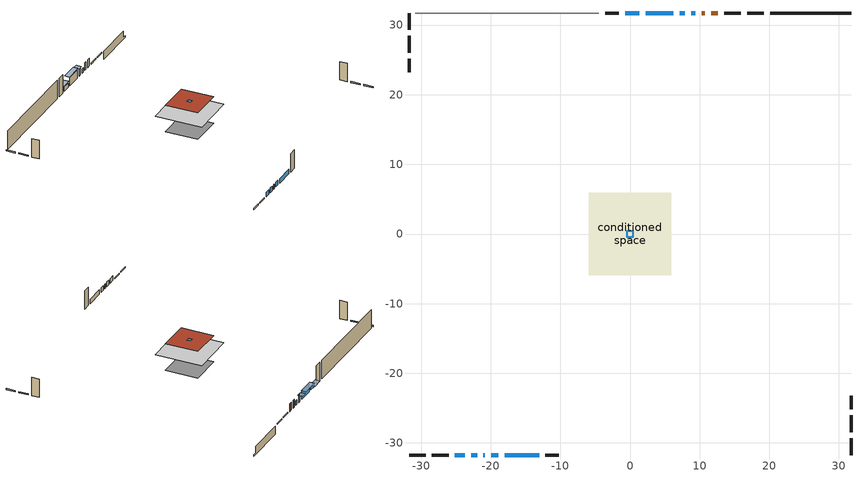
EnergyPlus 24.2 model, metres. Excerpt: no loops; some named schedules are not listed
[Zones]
conditioned space
 floor adiabatic (AdiabaticFloorConstruction): -5.94,-5.94 -5.94,5.94 5.94,5.94 5.94,-5.94 z3.66
 floor foundation (Slab1 construction): -4.2,-4.2 -4.2,4.2 4.2,4.2 4.2,-4.2 z-0.91
 wall outside (RimJoist1 construction): 19.22,31.74 16.85,31.74 / -31.74,-31.74 -29.36,-31.74 / -31.74,31.74 -31.74,29.36 / 31.74,-31.74 31.74,-29.36 z1.22:1.52
 wall outside (RimJoist2 construction): 15.92,31.74 13.55,31.74 / -28.43,-31.74 -26.06,-31.74 / -31.74,28.43 -31.74,26.06 / 31.74,-28.43 31.74,-26.06 z1.22:1.52
 wall outside (AdiabaticWallConstruction 1): 12.62,31.74 11.68,31.74 / 10.76,31.74 10.28,31.74 z1.22:3.25
 wall outside (AdiabaticWallConstruction): -25.13,-31.74 -23.75,-31.74 / 9.35,31.74 8.8,31.74 / -22.82,-31.74 -21.97,-31.74 / -21.04,-31.74 -20.86,-31.74 / -19.93,-31.74 -18.89,-31.74 / -17.97,-31.74 -13.07,-31.74 z1.22:2.44; 7.87,31.74 7.16,31.74 z1.22:3; 6.23,31.74 2.27,31.74 z1.22:3.35; 1.34,31.74 -0.7,31.74 z1.22:2.39
 wall outside (Wall1 construction): -1.62,31.74 -3.53,31.74 / -12.14,-31.74 -10.23,-31.74 / -31.74,25.13 -31.74,23.22 / 31.74,-25.13 31.74,-23.22 z1.22:6.1
 wall foundation (FoundationWall1 construction): 20.15,31.74,-0.91 20.15,31.74,1.22 30.58,31.74,1.22 30.58,31.74,-0.52 31.74,31.74,-0.52 31.74,31.74,-0.91
 wall adiabatic (Wall3 construction): -4.46,31.74 -30.81,31.74 z1.22:6.1
 window (WindowConstruction 5): -25.13,-31.74 -23.75,-31.74 z1.22:2.44
 window (WindowConstruction 8): 9.35,31.74 8.8,31.74 z1.22:2.44
 window (WindowConstruction 7): -22.82,-31.74 -21.97,-31.74 z1.22:2.44
 window (WindowConstruction 6): -21.04,-31.74 -20.86,-31.74 z1.22:2.44
 window (WindowConstruction): 7.87,31.74 7.16,31.74 z1.22:3
 window (WindowConstruction 1): 6.23,31.74 2.27,31.74 z1.22:3.35
 window (WindowConstruction 2): -19.93,-31.74 -18.9,-31.74 z1.22:2.44
 window (WindowConstruction 3): -17.97,-31.74 -13.07,-31.74 z1.22:2.44
 window (WindowConstruction 4): 1.34,31.74 -0.7,31.74 z1.22:2.39
 door (Door): 12.62,31.74 11.69,31.74 z1.22:3.25
 door (Door 1): 10.76,31.74 10.28,31.74 z1.22:3.25
 ceiling adiabatic (AdiabaticFloorConstruction): 5.94,-5.94 5.94,5.94 -5.94,5.94 -5.94,-5.94 z3.66
 roof outside (Roof1 construction): -4.16,4.16 -4.16,-4.16 4.16,-4.16 4.16,4.16 z6.1
 roof outside (AdiabaticRoofConstruction): 0.47,-0.47 0.47,0.47 -0.47,0.47 -0.47,-0.47 z6.1; 0.41,-0.41 0.41,0.41 -0.41,0.41 -0.41,-0.41 z6.1
 skylight (SkylightConstruction): 0.47,-0.47 0.47,0.47 -0.47,0.47 -0.47,-0.47 z6.1
 skylight (SkylightConstruction 1): 0.41,-0.41 0.41,0.41 -0.41,0.41 -0.41,-0.41 z6.1
shading: 6.86,31.74 8.17,31.74 8.17,32.96 6.86,32.96 z3.3; 1.97,31.74 6.53,31.74 6.53,32.96 1.97,32.96 z3.65; -0.99,31.74 1.64,31.74 1.64,32.96 -0.99,32.96 z2.69
[Building]
Building 1: Terrain=Suburbs
[Site:Location]
Montreal Intl AP_QC: Latitude {deg}=45.47; Longitude {deg}=-73.74; Time Zone {hr}=-5; Elevation {m}=36; Keep Site Location Information=Yes
[Site:GroundTemperature:Shallow]
2.07863, -0.316383, -0.508184, 0.628371, 5.19101, 9.73239, 13.6695, 16.1636, 16.3755, 14.347, 10.5102, 6.10817
[Site:WaterMainsTemperature]
Calculation Method=Schedule; Temperature Schedule=mains temperature schedule
[Material] Roughness=Rough; Thermal Absorptance=0.9
Name | Thickness {m} | Conductivity {W/m-K} | Density {kg/m3} | Specific Heat {J/kg-K} | Solar Absorptance | Visible Absorptance
asphalt or fiberglass shingles | 0.00635 | 0.162714 | 1121.4 | 1465.45 | 0.4 | 0.4
asphalt or fiberglass shingles 1 | 0.00635 | 0.162714 | 1121.4 | 1465.45 | 0.7 | 0.7
concrete 4.0 in. | 0.1016 | 1.803125 | 2242.8 | 837.4 | 0.7 | 0.7
concrete 8.0 in. | 0.2032 | 1.803125 | 2242.8 | 837.4 | 0.7 | 0.7
door material | 0.04445 | 0.0451087 | 512.64 | 1214.23 | 0.7 | 0.7
exterior vertical ins | 0.0454343 | 0.029427 | 32.04 | 1214.23 | 0.7 | 0.7
floor covering | 0.0127 | 0.0433444 | 54.468 | 1339.84 | 0.6 | 0.6
floor rigid ins; roof rigid ins; wall rigid ins 2 | 0.512978 | 0.029427 | 32.04 | 1214.23 | 0.7 | 0.7
floor stud and cavity | 0.1397 | 1.75129 | 37.0049 | 1207.88 | 0.7 | 0.7
furniture material conditioned space 1 | 0.1524 | 0.115458 | 640.8 | 1214.23 | 0.6 | 0.6
gypsum board | 0.0127 | 0.160291 | 801 | 837.4 | 0.6 | 0.6
gypsum board 1 | 0.0127 | 0.160291 | 801 | 837.4 | 0.7 | 0.7
osb sheathing 0.5 in. | 0.0127 | 0.115458 | 512.64 | 1214.23 | 0.7 | 0.7
osb sheathing 0.75 in. | 0.01905 | 0.115458 | 512.64 | 1214.23 | 0.7 | 0.7
osb sheathing 2.0 in. | 0.0508 | 0.115458 | 512.64 | 1214.23 | 0.7 | 0.7
rim joist stud and cavity | 0.0508 | 0.031136 | 125.044 | 1163.47 | 0.6 | 0.6
roof stud and cavity | 0.2032 | 0.147018 | 78.34581 | 1123.46 | 0.7 | 0.7
roof stud and cavity 1 | 0.18415 | 1.7868 | 37.0049 | 1207.88 | 0.6 | 0.6
wall rigid ins | 0.051816 | 0.029427 | 32.04 | 1214.23 | 0.7 | 0.7
wall rigid ins 1 | 0.051816 | 0.029427 | 32.04 | 1214.23 | 0.4 | 0.4
wall stud and cavity | 0.1397 | 0.209893 | 139.0536 | 1170.24 | 0.7 | 0.7
wall stud and cavity 1 | 0.1397 | 0.168611 | 139.0536 | 1170.24 | 0.7 | 0.7
wall stud and cavity 2 | 0.0889 | 0.380278 | 52.3479 | 1209.89 | 0.7 | 0.7
wall stud and cavity 3 | 0.0889 | 0.391764 | 83.0341 | 1211.67 | 0.7 | 0.7
wood siding | 0.0254 | 0.102417 | 544.68 | 1172.36 | 0.4 | 0.4
wood siding 1; wood siding 2; wood siding 3 | 0.0254 | 0.102417 | 544.68 | 1172.36 | 0.7 | 0.7
[WindowMaterial:SimpleGlazingSystem]
Name | U-Factor {W/m2-K} | Solar Heat Gain Coefficient
SkylightMaterial | 3.55497 | 0.6774
SkylightMaterial 1 | 3.69027 | 0.6641
WindowMaterial | 2.14401 | 0.51
WindowMaterial 1 | 2.02761 | 0.6
WindowMaterial 2 | 2.05714 | 0.58
WindowMaterial 3 | 2.07133 | 0.57
WindowMaterial 4 | 2.95937 | 0.63
WindowMaterial 5 | 3.09792 | 0.48
WindowMaterial 6 | 2.166157 | 0.49
WindowMaterial 7 | 2.21839 | 0.45
[Construction]
AdiabaticFloorConstruction: floor stud and cavity, floor rigid ins, osb sheathing 0.75 in., floor covering
AdiabaticRoofConstruction: asphalt or fiberglass shingles 1, roof rigid ins, osb sheathing 0.75 in., roof stud and cavity 1
AdiabaticWallConstruction: wood siding 2, wall rigid ins 2, wall stud and cavity 2, gypsum board
AdiabaticWallConstruction 1: wood siding 3, wall rigid ins 2, wall stud and cavity 2, gypsum board
Door; Door 1: door material
FoundationWall1 construction: concrete 8.0 in., gypsum board 1
furniture construction conditioned space 1: furniture material conditioned space 1
PartitionWallConstruction: gypsum board, wall stud and cavity 3, gypsum board
RimJoist1 construction; RimJoist2 construction: wood siding 1, osb sheathing 2.0 in., rim joist stud and cavity
Roof1 construction: asphalt or fiberglass shingles, osb sheathing 0.75 in., roof stud and cavity, gypsum board
SkylightConstruction: SkylightMaterial
SkylightConstruction 1: SkylightMaterial 1
Slab1 construction: concrete 4.0 in.
Wall1 construction: wood siding, wall rigid ins, osb sheathing 0.5 in., wall stud and cavity, gypsum board
Wall3 construction: wall rigid ins 1, osb sheathing 0.5 in., wall stud and cavity 1, gypsum board
WindowConstruction; WindowConstruction 2: WindowMaterial
WindowConstruction 1: WindowMaterial 1
WindowConstruction 3: WindowMaterial 2
WindowConstruction 4: WindowMaterial 3
WindowConstruction 5: WindowMaterial 4
WindowConstruction 6: WindowMaterial 5
WindowConstruction 7: WindowMaterial 6
WindowConstruction 8: WindowMaterial 7
[Zone]
conditioned space: Multiplier=1; Volume {m3}=557.4; Part of Total Floor Area=Yes
[Space]
conditioned space 1: Zone=conditioned space; Volume {m3}=557.4
[SurfaceProperty:ExposedFoundationPerimeter]
Slab1: Exposed Perimeter Calculation Method=TotalExposedPerimeter; Total Exposed Perimeter {m}=11.582
[InternalMass] Zone or ZoneList=conditioned space; Space or SpaceList=conditioned space 1
Name | Construction | Surface Area {m2}
furniture mass conditioned space 1 | furniture construction conditioned space 1 | 84.7238
partition wall mass | PartitionWallConstruction | 211.81
[Lights]
interior lighting: Zone or ZoneList or Space or SpaceList=conditioned space 1; Schedule=interior lighting schedule; Design Level Calculation Method=LightingLevel; Lighting Level {W}=343.2; Return Air Fraction=0; Fraction Radiant=0.6; Fraction Visible=0.2; Fraction Replaceable=1
[People]
occupants: Zone or ZoneList or Space or SpaceList=conditioned space 1; Number of People Schedule=occupants schedule; Number of People Calculation Method=People; Number of People=3; Fraction Radiant=0.314171; Sensible Heat Fraction=0.56303; Activity Level Schedule=occupants activity schedule; Carbon Dioxide Generation Rate {m3/s-W}=0; Enable ASHRAE 55 Comfort Warnings=No; Mean Radiant Temperature Calculation Type=EnclosureAveraged
[ElectricEquipment] Zone or ZoneList or Space or SpaceList=conditioned space 1; Design Level Calculation Method=EquipmentLevel
Name | Schedule | Design Level {W} | Fraction Latent | Fraction Radiant | Fraction Lost
clothes dryer | clothes dryer schedule | 140.772 | 0.015 | 0.081 | 0.85
clothes washer | clothes washer schedule | 32.1985 | 0.03 | 0.162 | 0.7
cooking range | cooking range schedule | 208.969 | 0.08 | 0.432 | 0.2
dishwasher | dishwasher schedule | 66.8632 | 0.3 | 0.18 | 0.4
fridge | fridge schedule | 72.9452 | 0 | 0.6 | 0
mech vent bath fan 0 | mech vent bath fan 0 schedule | 50.2 | 0 | 0 | 1
mech vent bath fan 1 | mech vent bath fan 1 schedule | 50.2 | 0 | 0 | 1
mech vent bath fan 2 | mech vent bath fan 2 schedule | 50.2 | 0 | 0 | 1
mech vent house fan | mech vent house fan schedule | 0 | 0 | 0 | 1
mech vent house fan cfis | mech vent house fan cfis schedule | 0 | 0 | 0 | 0
mech vent range fan 0 | mech vent range fan 0 schedule | 57 | 0 | 0 | 1
misc plug loads | misc plug loads schedule | 494.7 | 0.045 | 0.513 | 0.1
whole house fan | Always On Discrete | 0 | 0 | 0 | 1
[OtherEquipment] Zone or ZoneList or Space or SpaceList=conditioned space 1; Design Level Calculation Method=EquipmentLevel
Name | Fuel Type | Schedule | Design Level {W} | Fraction Latent | Fraction Radiant | Fraction Lost
clothes dryer 1 | Electricity | clothes dryer schedule | 0 | 0.015 | 0.081 | 0.85
cooking range 1 | Electricity | cooking range schedule | 0 | 0.08 | 0.432 | 0.2
general water use latent | None | general water use schedule | 59.3978 | 1 | 0 | 0
general water use sensible | None | general water use schedule | -58.539 | 0 | 0.6 | 0
mech vent house fan latent load | None | Always On Discrete | 0 | 1 | 0 | 0
mech vent house fan sensible load | None | Always On Discrete | 0 | 0 | 0 | 0
water heater energy adjustment1 | Electricity | Always On Discrete | 0.01 | 0 | 0 | 1
[ZoneInfiltration:DesignFlowRate] Zone or ZoneList or Space or SpaceList=conditioned space 1; Schedule=Always On Discrete; Design Flow Rate Calculation Method=Flow/Zone; Design Flow Rate {m3/s}=0
infil flow; natural vent flow; whole house fan flow
[AvailabilityManager:Scheduled]
central ac and furnace airloop Availability Manager: Schedule=Always On Discrete
[Foundation:Kiva]
Foundation Kiva 1: Initial Indoor Air Temperature {C}=18; Wall Height Above Grade {m}=1.21999; Wall Depth Below Slab {m}=0.2032; Custom Block Material Name 1=exterior vertical ins; Custom Block Depth 1 {m}=2.13; Custom Block X Position 1 {m}=0.2159; Custom Block Z Position 1 {m}=0
[Foundation:Kiva:Settings]
Soil Conductivity {W/m-K}=0.849921; Soil Density {kg/m3}=1842.3; Soil Specific Heat {J/kg-K}=418.7; Ground Solar Absorptivity=0.9; Ground Thermal Absorptivity=0.9; Ground Surface Roughness {m}=0.03; Far-Field Width {m}=40; Deep-Ground Boundary Condition=ZeroFlux; Deep-Ground Depth {m}=40; Minimum Cell Dimension {m}=0.2; Maximum Cell Growth Coefficient=3; Simulation Timestep=Timestep
[Exterior:Lights]
exterior lighting: Schedule=exterior lighting schedule; Design Level {W}=75.6
[EnergyManagementSystem:GlobalVariable]
central_ac_and_furnace_airloop_Fan_RTF
infil_program_Qfan
infil_program_Qinf
natural_vent_program_Qnv
natural_vent_program_Qwhf
[EnergyManagementSystem:Sensor]
Name | Output:Variable or Output:Meter Index Key | Output:Variable or Output:Meter
airflow_gain | infil flow | Infiltration Sensible Heat Gain Energy
airflow_gain_1 | natural vent flow | Infiltration Sensible Heat Gain Energy
airflow_gain_2 | whole house fan flow | Infiltration Sensible Heat Gain Energy
airflow_loss | infil flow | Infiltration Sensible Heat Loss Energy
airflow_loss_1 | natural vent flow | Infiltration Sensible Heat Loss Energy
airflow_loss_2 | whole house fan flow | Infiltration Sensible Heat Loss Energy
clg_load_cond |  | Cooling:EnergyTransfer:Zone:CONDITIONED SPACE
clg_sp_s; clg_sp_s_1 | cooling setpoint | Schedule Value
clothes_dryer_exhaust_0_sch_s | clothes dryer exhaust 0 schedule | Schedule Value
cool_season | cooling season schedule | Schedule Value
htg_load_cond |  | Heating:EnergyTransfer:Zone:CONDITIONED SPACE
htg_sp_s; htg_sp_s_1 | heating setpoint | Schedule Value
ig_ee_conv | clothes dryer | Electric Equipment Convective Heating Energy
ig_ee_conv_2 | cooking range | Electric Equipment Convective Heating Energy
ig_ee_conv_4 | fridge | Electric Equipment Convective Heating Energy
ig_ee_conv_5 | misc plug loads | Electric Equipment Convective Heating Energy
ig_ee_conv_6 | whole house fan | Electric Equipment Convective Heating Energy
ig_ee_rad | clothes dryer | Electric Equipment Radiant Heating Energy
ig_ee_rad_2 | cooking range | Electric Equipment Radiant Heating Energy
ig_ee_rad_4 | fridge | Electric Equipment Radiant Heating Energy
ig_ee_rad_5 | misc plug loads | Electric Equipment Radiant Heating Energy
ig_ee_rad_6 | whole house fan | Electric Equipment Radiant Heating Energy
ig_lgt_conv | interior lighting | Lights Convective Heating Energy
ig_lgt_rad | interior lighting | Lights Radiant Heating Energy
ig_lgt_vis | interior lighting | Lights Visible Radiation Heating Energy
ig_oe_conv | clothes dryer 1 | Other Equipment Convective Heating Energy
ig_oe_conv_1 | cooking range 1 | Other Equipment Convective Heating Energy
ig_oe_conv_2 | general water use latent | Other Equipment Convective Heating Energy
ig_oe_conv_3 | general water use sensible | Other Equipment Convective Heating Energy
ig_oe_conv_4 | water heater energy adjustment1 | Other Equipment Convective Heating Energy
ig_oe_rad | clothes dryer 1 | Other Equipment Radiant Heating Energy
ig_oe_rad_1 | cooking range 1 | Other Equipment Radiant Heating Energy
ig_oe_rad_2 | general water use latent | Other Equipment Radiant Heating Energy
ig_oe_rad_3 | general water use sensible | Other Equipment Radiant Heating Energy
ig_oe_rad_4 | water heater energy adjustment1 | Other Equipment Radiant Heating Energy
ig_ppl_conv | occupants | People Convective Heating Energy
ig_ppl_rad | occupants | People Radiant Heating Energy
im_conv | furniture mass conditioned space 1 | Surface Inside Face Convection Heat Gain Energy
im_conv_1 | partition wall mass | Surface Inside Face Convection Heat Gain Energy
im_ig | furniture mass conditioned space 1 | Surface Inside Face Internal Gains Radiation Heat Gain Energy
im_ig_1 | partition wall mass | Surface Inside Face Internal Gains Radiation Heat Gain Energy
im_lgt | furniture mass conditioned space 1 | Surface Inside Face Lights Radiation Heat Gain Energy
im_lgt_1 | partition wall mass | Surface Inside Face Lights Radiation Heat Gain Energy
im_sol | furniture mass conditioned space 1 | Surface Inside Face Solar Radiation Heat Gain Energy
im_sol_1 | partition wall mass | Surface Inside Face Solar Radiation Heat Gain Energy
im_surf | furniture mass conditioned space 1 | Surface Inside Face Net Surface Thermal Radiation Heat Gain Energy
im_surf_1 | partition wall mass | Surface Inside Face Net Surface Thermal Radiation Heat Gain Energy
mech_vent_bath_fan_0_sch_s | mech vent bath fan 0 schedule | Schedule Value
mech_vent_bath_fan_1_sch_s | mech vent bath fan 1 schedule | Schedule Value
mech_vent_bath_fan_2_sch_s | mech vent bath fan 2 schedule | Schedule Value
mech_vent_range_fan_0_sch_s | mech vent range fan 0 schedule | Schedule Value
mv_conv | mech vent bath fan 0 | Electric Equipment Convective Heating Energy
mv_conv_1 | mech vent bath fan 1 | Electric Equipment Convective Heating Energy
mv_conv_2 | mech vent bath fan 2 | Electric Equipment Convective Heating Energy
mv_conv_3 | mech vent house fan | Electric Equipment Convective Heating Energy
mv_conv_4 | mech vent house fan cfis | Electric Equipment Convective Heating Energy
mv_conv_5 | mech vent range fan 0 | Electric Equipment Convective Heating Energy
mv_conv_6 | mech vent house fan latent load | Other Equipment Convective Heating Energy
mv_conv_7 | mech vent house fan sensible load | Other Equipment Convective Heating Energy
mv_rad | mech vent bath fan 0 | Electric Equipment Radiant Heating Energy
mv_rad_1 | mech vent bath fan 1 | Electric Equipment Radiant Heating Energy
mv_rad_2 | mech vent bath fan 2 | Electric Equipment Radiant Heating Energy
mv_rad_3 | mech vent house fan | Electric Equipment Radiant Heating Energy
mv_rad_4 | mech vent house fan cfis | Electric Equipment Radiant Heating Energy
mv_rad_5 | mech vent range fan 0 | Electric Equipment Radiant Heating Energy
mv_rad_6 | mech vent house fan latent load | Other Equipment Radiant Heating Energy
mv_rad_7 | mech vent house fan sensible load | Other Equipment Radiant Heating Energy
natural_vent_s | natural vent schedule | Schedule Value
out_pb_s |  | Site Outdoor Air Barometric Pressure
out_wt_s |  | Site Outdoor Air Humidity Ratio
site_vw_s |  | Site Wind Speed
ss_back_out | Window1 | Surface Window Shortwave from Zone Back Out Window Heat Transfer Rate
ss_back_out_1 | Window11 | Surface Window Shortwave from Zone Back Out Window Heat Transfer Rate
ss_back_out_10 | Window9 | Surface Window Shortwave from Zone Back Out Window Heat Transfer Rate
ss_back_out_2 | Window12 | Surface Window Shortwave from Zone Back Out Window Heat Transfer Rate
ss_back_out_3 | Window13 | Surface Window Shortwave from Zone Back Out Window Heat Transfer Rate
ss_back_out_4 | Window14 | Surface Window Shortwave from Zone Back Out Window Heat Transfer Rate
ss_back_out_5 | Window2 | Surface Window Shortwave from Zone Back Out Window Heat Transfer Rate
ss_back_out_6 | Window3 | Surface Window Shortwave from Zone Back Out Window Heat Transfer Rate
ss_back_out_7 | Window4 | Surface Window Shortwave from Zone Back Out Window Heat Transfer Rate
ss_back_out_8 | Window5 | Surface Window Shortwave from Zone Back Out Window Heat Transfer Rate
ss_back_out_9 | Window6 | Surface Window Shortwave from Zone Back Out Window Heat Transfer Rate
ss_conv | Door1 | Surface Inside Face Convection Heat Gain Energy
ss_conv_1 | Door3 | Surface Inside Face Convection Heat Gain Energy
ss_conv_10 | Window5 | Surface Inside Face Convection Heat Gain Energy
ss_conv_11 | Window6 | Surface Inside Face Convection Heat Gain Energy
ss_conv_12 | Window9 | Surface Inside Face Convection Heat Gain Energy
ss_conv_2 | Window1 | Surface Inside Face Convection Heat Gain Energy
ss_conv_3 | Window11 | Surface Inside Face Convection Heat Gain Energy
ss_conv_4 | Window12 | Surface Inside Face Convection Heat Gain Energy
ss_conv_5 | Window13 | Surface Inside Face Convection Heat Gain Energy
ss_conv_6 | Window14 | Surface Inside Face Convection Heat Gain Energy
ss_conv_7 | Window2 | Surface Inside Face Convection Heat Gain Energy
ss_conv_8 | Window3 | Surface Inside Face Convection Heat Gain Energy
ss_conv_9 | Window4 | Surface Inside Face Convection Heat Gain Energy
ss_ig | Door1 | Surface Inside Face Internal Gains Radiation Heat Gain Energy
ss_ig_1 | Door3 | Surface Inside Face Internal Gains Radiation Heat Gain Energy
ss_ig_10 | Window5 | Surface Inside Face Internal Gains Radiation Heat Gain Energy
ss_ig_11 | Window6 | Surface Inside Face Internal Gains Radiation Heat Gain Energy
ss_ig_12 | Window9 | Surface Inside Face Internal Gains Radiation Heat Gain Energy
ss_ig_2 | Window1 | Surface Inside Face Internal Gains Radiation Heat Gain Energy
ss_ig_3 | Window11 | Surface Inside Face Internal Gains Radiation Heat Gain Energy
ss_ig_4 | Window12 | Surface Inside Face Internal Gains Radiation Heat Gain Energy
ss_ig_5 | Window13 | Surface Inside Face Internal Gains Radiation Heat Gain Energy
ss_ig_6 | Window14 | Surface Inside Face Internal Gains Radiation Heat Gain Energy
ss_ig_7 | Window2 | Surface Inside Face Internal Gains Radiation Heat Gain Energy
ss_ig_8 | Window3 | Surface Inside Face Internal Gains Radiation Heat Gain Energy
ss_ig_9 | Window4 | Surface Inside Face Internal Gains Radiation Heat Gain Energy
ss_lgt | Door1 | Surface Inside Face Lights Radiation Heat Gain Energy
ss_lgt_1 | Door3 | Surface Inside Face Lights Radiation Heat Gain Energy
ss_sol | Door1 | Surface Inside Face Solar Radiation Heat Gain Energy
ss_sol_1 | Door3 | Surface Inside Face Solar Radiation Heat Gain Energy
ss_surf | Door1 | Surface Inside Face Net Surface Thermal Radiation Heat Gain Energy
ss_surf_1 | Door3 | Surface Inside Face Net Surface Thermal Radiation Heat Gain Energy
ss_surf_10 | Window5 | Surface Inside Face Net Surface Thermal Radiation Heat Gain Energy
ss_surf_11 | Window6 | Surface Inside Face Net Surface Thermal Radiation Heat Gain Energy
ss_surf_12 | Window9 | Surface Inside Face Net Surface Thermal Radiation Heat Gain Energy
ss_surf_2 | Window1 | Surface Inside Face Net Surface Thermal Radiation Heat Gain Energy
ss_surf_3 | Window11 | Surface Inside Face Net Surface Thermal Radiation Heat Gain Energy
ss_surf_4 | Window12 | Surface Inside Face Net Surface Thermal Radiation Heat Gain Energy
ss_surf_5 | Window13 | Surface Inside Face Net Surface Thermal Radiation Heat Gain Energy
ss_surf_6 | Window14 | Surface Inside Face Net Surface Thermal Radiation Heat Gain Energy
ss_surf_7 | Window2 | Surface Inside Face Net Surface Thermal Radiation Heat Gain Energy
ss_surf_8 | Window3 | Surface Inside Face Net Surface Thermal Radiation Heat Gain Energy
ss_surf_9 | Window4 | Surface Inside Face Net Surface Thermal Radiation Heat Gain Energy
ss_trans_in | Window1 | Surface Window Transmitted Solar Radiation Rate
ss_trans_in_1 | Window11 | Surface Window Transmitted Solar Radiation Rate
ss_trans_in_10 | Window9 | Surface Window Transmitted Solar Radiation Rate
ss_trans_in_2 | Window12 | Surface Window Transmitted Solar Radiation Rate
ss_trans_in_3 | Window13 | Surface Window Transmitted Solar Radiation Rate
ss_trans_in_4 | Window14 | Surface Window Transmitted Solar Radiation Rate
ss_trans_in_5 | Window2 | Surface Window Transmitted Solar Radiation Rate
ss_trans_in_6 | Window3 | Surface Window Transmitted Solar Radiation Rate
ss_trans_in_7 | Window4 | Surface Window Transmitted Solar Radiation Rate
ss_trans_in_8 | Window5 | Surface Window Transmitted Solar Radiation Rate
ss_trans_in_9 | Window6 | Surface Window Transmitted Solar Radiation Rate
ss_trans_out | Window1 | Surface Inside Face Initial Transmitted Diffuse Transmitted Out Window Solar Radiation Rate
ss_trans_out_1 | Window11 | Surface Inside Face Initial Transmitted Diffuse Transmitted Out Window Solar Radiation Rate
ss_trans_out_10 | Window9 | Surface Inside Face Initial Transmitted Diffuse Transmitted Out Window Solar Radiation Rate
ss_trans_out_2 | Window12 | Surface Inside Face Initial Transmitted Diffuse Transmitted Out Window Solar Radiation Rate
ss_trans_out_3 | Window13 | Surface Inside Face Initial Transmitted Diffuse Transmitted Out Window Solar Radiation Rate
ss_trans_out_4 | Window14 | Surface Inside Face Initial Transmitted Diffuse Transmitted Out Window Solar Radiation Rate
ss_trans_out_5 | Window2 | Surface Inside Face Initial Transmitted Diffuse Transmitted Out Window Solar Radiation Rate
ss_trans_out_6 | Window3 | Surface Inside Face Initial Transmitted Diffuse Transmitted Out Window Solar Radiation Rate
ss_trans_out_7 | Window4 | Surface Inside Face Initial Transmitted Diffuse Transmitted Out Window Solar Radiation Rate
ss_trans_out_8 | Window5 | Surface Inside Face Initial Transmitted Diffuse Transmitted Out Window Solar Radiation Rate
ss_trans_out_9 | Window6 | Surface Inside Face Initial Transmitted Diffuse Transmitted Out Window Solar Radiation Rate
s_conv | FoundationWall1 | Surface Inside Face Convection Heat Gain Energy
s_conv_1 | inferred conditioned ceiling | Surface Inside Face Convection Heat Gain Energy
s_conv_10 | RimJoist2:90 | Surface Inside Face Convection Heat Gain Energy
s_conv_11 | Roof1 | Surface Inside Face Convection Heat Gain Energy
s_conv_12 | Slab1 | Surface Inside Face Convection Heat Gain Energy
s_conv_13 | Wall1:0 | Surface Inside Face Convection Heat Gain Energy
s_conv_14 | Wall1:180 | Surface Inside Face Convection Heat Gain Energy
s_conv_15 | Wall1:270 | Surface Inside Face Convection Heat Gain Energy
s_conv_16 | Wall1:90 | Surface Inside Face Convection Heat Gain Energy
s_conv_17 | Wall3 | Surface Inside Face Convection Heat Gain Energy
s_conv_2 | inferred conditioned floor | Surface Inside Face Convection Heat Gain Energy
s_conv_3 | RimJoist1:0 | Surface Inside Face Convection Heat Gain Energy
s_conv_4 | RimJoist1:180 | Surface Inside Face Convection Heat Gain Energy
s_conv_5 | RimJoist1:270 | Surface Inside Face Convection Heat Gain Energy
s_conv_6 | RimJoist1:90 | Surface Inside Face Convection Heat Gain Energy
s_conv_7 | RimJoist2:0 | Surface Inside Face Convection Heat Gain Energy
s_conv_8 | RimJoist2:180 | Surface Inside Face Convection Heat Gain Energy
s_conv_9 | RimJoist2:270 | Surface Inside Face Convection Heat Gain Energy
s_ig | FoundationWall1 | Surface Inside Face Internal Gains Radiation Heat Gain Energy
s_ig_1 | inferred conditioned ceiling | Surface Inside Face Internal Gains Radiation Heat Gain Energy
s_ig_10 | RimJoist2:90 | Surface Inside Face Internal Gains Radiation Heat Gain Energy
s_ig_11 | Roof1 | Surface Inside Face Internal Gains Radiation Heat Gain Energy
s_ig_12 | Slab1 | Surface Inside Face Internal Gains Radiation Heat Gain Energy
s_ig_13 | Wall1:0 | Surface Inside Face Internal Gains Radiation Heat Gain Energy
s_ig_14 | Wall1:180 | Surface Inside Face Internal Gains Radiation Heat Gain Energy
